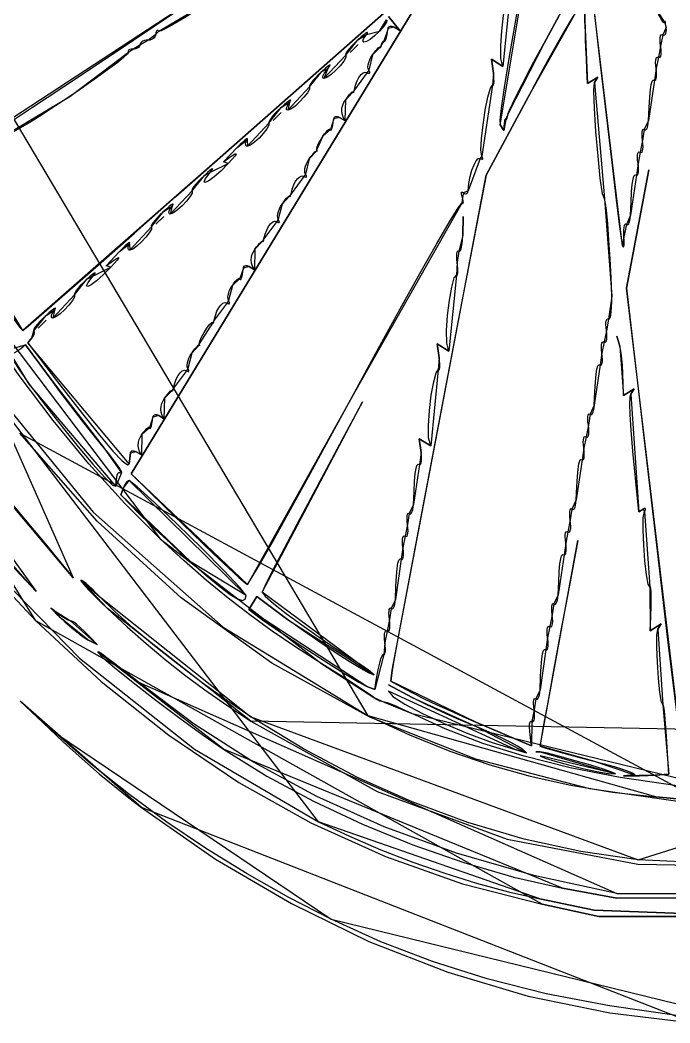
# Model space of a CAD drawing. Extents: x 0.3 to 49.4, y 16 to 54.1.
# Drawn here: x 34.65 to 40.28, y 16 to 24.7 of the extents above; entities that cross this region are included whole.
import ezdxf

# ---------------------------------------------------------------- set-up
doc = ezdxf.new("R2010")
doc.units = 0
doc.layers.get('0').update_dxf_attribs({"linetype": 'CONTINUOUS'})

msp = doc.modelspace()

# ---------------------------------------------------------------- linework, layer by layer
at = {"color": 178}
for points in [[(32.2962, 27.7217), (32.4759, 26.0663), (32.8842, 24.4765), (33.5014, 22.9854), (34.3081, 21.6259), (35.2846, 20.431), (36.4114, 19.4336), (37.669, 18.6667), (32.2962, 27.7217)], [(35.1111, 19.863), (34.3138, 20.8074), (33.6259, 21.7968), (33.047, 22.8285), (32.5769, 23.8996), (32.2152, 25.0074), (31.9615, 26.1491), (31.8155, 27.3221), (35.1111, 19.863)], [(39.1513, 25.8161), (39.0404, 25.2202), (38.9542, 24.7454), (38.8904, 24.3804), (38.8466, 24.1138), (38.8204, 23.9341), (38.8094, 23.8299), (38.8113, 23.7899), (39.1513, 25.8161)], [(39.1922, 24.4988), (39.4886, 25.0421), (39.1922, 24.4988)], [(31.7353, 24.9545), (32.1735, 23.6038), (32.7476, 22.3341), (33.4457, 21.161), (34.2558, 20.1002), (35.1658, 19.1674), (36.1639, 18.3782), (37.2382, 17.7482), (31.7353, 24.9545)], [(38.162, 24.9545), (35.6159, 20.7638), (38.162, 24.9545)], [(36.3851, 23.5054), (38.0695, 24.9937), (36.3851, 23.5054)], [(38.8365, 24.2962), (38.8191, 24.3648), (38.8166, 24.4736), (38.8254, 24.6037), (38.842, 24.7359), (38.8628, 24.8511), (38.8843, 24.9303), (38.9029, 24.9544), (38.8365, 24.2962)], [(39.5974, 25.0311), (39.6736, 24.3616), (39.7354, 23.8268), (39.784, 23.4144), (39.8207, 23.112), (39.8469, 22.9073), (39.8638, 22.7879), (39.8727, 22.7417), (39.5974, 25.0311)], [(33.8914, 23.3943), (33.957, 23.4268), (34.1314, 23.5339), (34.4006, 23.7064), (34.7508, 23.9354), (35.1683, 24.2117), (35.6392, 24.5264), (36.1496, 24.8704), (33.8914, 23.3943)], [(36.4148, 24.9358), (36.2922, 24.8541), (36.178, 24.7803), (36.0757, 24.7164), (35.9888, 24.6646), (35.9208, 24.6268), (35.8749, 24.6052), (35.8547, 24.6017), (36.4148, 24.9358)], [(39.4823, 24.7882), (39.459, 24.7544), (39.4188, 24.6883), (39.3643, 24.5946), (39.2982, 24.4779), (39.2231, 24.3429), (39.1415, 24.194), (39.0561, 24.0359), (39.4823, 24.7882)], [(39.5468, 24.6903), (39.5418, 24.8569), (39.5468, 24.6903)], [(37.8257, 24.6999), (37.8308, 24.6973), (37.8308, 24.6899), (37.8261, 24.6784), (37.817, 24.6632), (37.8039, 24.645), (37.787, 24.6244), (37.7669, 24.602), (37.8257, 24.6999)], [(37.9431, 24.6066), (37.8455, 24.7272), (37.9431, 24.6066)], [(39.5685, 24.147), (39.5634, 24.2642), (39.559, 24.3663), (39.5554, 24.4545), (39.5524, 24.5299), (39.55, 24.5936), (39.5481, 24.6467), (39.5468, 24.6903), (39.5685, 24.147)], [(40.2361, 24.6804), (40.2334, 24.6749), (40.2281, 24.6766), (40.2205, 24.6848), (40.2109, 24.6991), (40.1997, 24.7189), (40.1874, 24.7435), (40.1742, 24.7725), (40.2361, 24.6804)], [(35.8547, 24.6017), (35.8486, 24.6063), (35.8431, 24.6079), (35.8381, 24.6067), (35.834, 24.6027), (35.8309, 24.5961), (35.8288, 24.5871), (35.8281, 24.5759), (35.8547, 24.6017)], [(37.805, 24.5139), (37.8101, 24.513), (37.8155, 24.5187), (37.821, 24.5304), (37.8264, 24.5473), (37.8316, 24.569), (37.8363, 24.5947), (37.8403, 24.6239), (37.805, 24.5139)], [(37.8403, 24.6239), (37.8428, 24.6326), (37.8475, 24.6391), (37.8542, 24.6433), (37.8625, 24.6452), (37.8722, 24.6447), (37.8829, 24.6416), (37.8942, 24.636), (37.8403, 24.6239)], [(37.8942, 24.636), (37.9431, 24.6066), (37.8942, 24.636)], [(40.2224, 24.5702), (40.2308, 24.5672), (40.238, 24.5688), (40.2438, 24.5747), (40.2482, 24.5845), (40.2509, 24.5977), (40.2517, 24.6141), (40.2505, 24.6332), (40.2224, 24.5702)], [(40.2505, 24.6332), (40.2482, 24.6519), (40.2458, 24.6671), (40.2434, 24.6785), (40.2412, 24.6858), (40.2391, 24.6887), (40.2374, 24.687), (40.2361, 24.6804), (40.2505, 24.6332)], [(35.7599, 24.5233), (35.7443, 24.5222), (35.7299, 24.5191), (35.7172, 24.5145), (35.7065, 24.5084), (35.6983, 24.5012), (35.693, 24.493), (35.691, 24.4841), (35.7599, 24.5233)], [(35.8281, 24.5759), (35.8263, 24.564), (35.8211, 24.553), (35.813, 24.5432), (35.8025, 24.535), (35.7898, 24.5288), (35.7755, 24.5248), (35.7599, 24.5233), (35.8281, 24.5759)], [(37.5798, 24.5265), (37.5516, 24.4998), (37.5268, 24.4743), (37.5058, 24.4506), (37.4894, 24.4298), (37.4782, 24.4126), (37.4728, 24.3999), (37.4739, 24.3924), (37.5798, 24.5265)], [(37.6529, 24.5726), (37.6615, 24.5853), (37.663, 24.591), (37.6579, 24.5902), (37.6466, 24.583), (37.6295, 24.5699), (37.6071, 24.5509), (37.5798, 24.5265), (37.6529, 24.5726)], [(37.7669, 24.602), (37.7236, 24.56), (37.6848, 24.5294), (37.6531, 24.5109), (37.6315, 24.5053), (37.6224, 24.5133), (37.6286, 24.5355), (37.6529, 24.5726), (37.7669, 24.602)], [(40.2024, 24.4726), (40.199, 24.5013), (40.1978, 24.5258), (40.1988, 24.5455), (40.2018, 24.5602), (40.2068, 24.5695), (40.2137, 24.573), (40.2224, 24.5702), (40.2024, 24.4726)], [(35.629, 24.4451), (35.6156, 24.4443), (35.6046, 24.4424), (35.5961, 24.4395), (35.5904, 24.4356), (35.5878, 24.431), (35.5883, 24.4258), (35.5923, 24.4202), (35.629, 24.4451)], [(35.691, 24.4841), (35.6892, 24.4752), (35.6844, 24.4671), (35.677, 24.4598), (35.6674, 24.4538), (35.6559, 24.4491), (35.643, 24.4462), (35.629, 24.4451), (35.691, 24.4841)], [(37.5123, 24.4158), (37.5811, 24.4845), (37.5123, 24.4158)], [(37.5467, 24.4501), (37.5123, 24.4158), (37.5467, 24.4501)], [(37.7059, 24.3953), (37.72, 24.4147), (37.7331, 24.4316), (37.745, 24.4456), (37.7551, 24.4562), (37.7632, 24.4631), (37.7688, 24.4658), (37.7714, 24.4639), (37.7059, 24.3953)], [(37.7714, 24.4639), (37.7727, 24.4607), (37.7743, 24.4597), (37.7762, 24.4609), (37.7784, 24.4641), (37.7806, 24.4692), (37.7828, 24.4761), (37.785, 24.4845), (37.7714, 24.4639)], [(37.785, 24.4845), (37.7874, 24.4932), (37.7901, 24.5007), (37.7931, 24.5068), (37.7962, 24.5114), (37.7993, 24.5142), (37.8023, 24.5151), (37.805, 24.5139), (37.785, 24.4845)], [(38.8826, 23.8871), (38.8935, 23.9171), (38.9186, 23.9725), (38.9561, 24.0496), (39.0042, 24.1444), (39.0608, 24.2534), (39.1241, 24.3728), (39.1922, 24.4988), (38.8826, 23.8871)], [(40.1828, 24.3747), (40.1913, 24.3721), (40.1981, 24.3757), (40.203, 24.3852), (40.206, 24.4), (40.2069, 24.4198), (40.2057, 24.4441), (40.2024, 24.4726), (40.1828, 24.3747)], [(35.5923, 24.4202), (35.5838, 24.405), (35.5486, 24.3726), (35.49, 24.3253), (35.4111, 24.2656), (35.3149, 24.1957), (35.2046, 24.118), (35.0832, 24.035), (35.5923, 24.4202)], [(37.4739, 24.3924), (37.4741, 24.3731), (37.4562, 24.3412), (37.4256, 24.3023), (37.3877, 24.2621), (37.3479, 24.2263), (37.3115, 24.2006), (37.284, 24.1908), (37.4739, 24.3924)], [(37.6728, 24.263), (37.668, 24.2756), (37.6668, 24.2917), (37.6688, 24.3104), (37.6739, 24.3309), (37.682, 24.3524), (37.6927, 24.3741), (37.7059, 24.3953), (37.6728, 24.263)], [(38.7533, 24.2376), (38.7355, 24.3586), (38.7533, 24.2376)], [(38.7355, 24.3586), (38.8365, 24.2962), (38.7355, 24.3586)], [(40.1632, 24.2767), (40.1599, 24.3052), (40.1587, 24.3296), (40.1597, 24.3493), (40.1626, 24.3642), (40.1675, 24.3736), (40.1743, 24.3772), (40.1828, 24.3747), (40.1632, 24.2767)], [(37.3196, 24.2789), (37.3333, 24.2962), (37.3395, 24.3062), (37.3384, 24.3091), (37.3303, 24.305), (37.3155, 24.294), (37.2945, 24.2765), (37.2673, 24.2524), (37.3196, 24.2789)], [(37.284, 24.1908), (37.2772, 24.1931), (37.2747, 24.1998), (37.2763, 24.2102), (37.2819, 24.2239), (37.2911, 24.2402), (37.3037, 24.2588), (37.3196, 24.2789), (37.284, 24.1908)], [(37.6596, 24.2433), (37.6687, 24.2383), (37.6755, 24.2361), (37.68, 24.2365), (37.682, 24.2395), (37.6815, 24.245), (37.6784, 24.2528), (37.6728, 24.263), (37.6596, 24.2433)], [(40.1489, 24.1756), (40.1558, 24.1743), (40.1612, 24.1792), (40.165, 24.1899), (40.1672, 24.2056), (40.1677, 24.2257), (40.1664, 24.2496), (40.1632, 24.2767), (40.1489, 24.1756)], [(37.2673, 24.2524), (37.239, 24.2257), (37.2139, 24.2001), (37.1928, 24.1765), (37.1762, 24.1557), (37.1649, 24.1385), (37.1595, 24.1257), (37.1606, 24.1182), (37.2673, 24.2524)], [(37.5485, 24.0929), (37.5587, 24.1337), (37.5723, 24.1702), (37.5884, 24.2011), (37.6062, 24.2251), (37.6245, 24.2409), (37.6427, 24.2474), (37.6596, 24.2433), (37.5485, 24.0929)], [(38.7462, 24.1319), (38.7514, 24.1316), (38.7553, 24.1375), (38.7578, 24.149), (38.7589, 24.1654), (38.7585, 24.1861), (38.7567, 24.2103), (38.7533, 24.2376), (38.7462, 24.1319)], [(39.6589, 24.2029), (39.5685, 24.147), (39.6589, 24.2029)], [(39.6298, 24.1558), (39.6589, 24.2029), (39.6298, 24.1558)], [(40.0971, 23.8275), (40.1023, 23.9416), (40.1076, 24.03), (40.1133, 24.0954), (40.12, 24.1401), (40.1279, 24.1667), (40.1374, 24.1777), (40.1489, 24.1756), (40.0971, 23.8275)], [(37.1606, 24.1182), (37.1607, 24.0991), (37.1428, 24.0672), (37.1123, 24.0283), (37.0747, 23.988), (37.0351, 23.9522), (36.9991, 23.9265), (36.972, 23.9166), (37.1606, 24.1182)], [(37.5364, 24.0722), (37.5377, 24.069), (37.5392, 24.0681), (37.5409, 24.0693), (37.5428, 24.0725), (37.5447, 24.0776), (37.5466, 24.0844), (37.5485, 24.0929), (37.5364, 24.0722)], [(38.6517, 23.5192), (38.6447, 23.571), (38.6497, 23.6678), (38.6635, 23.7897), (38.6831, 23.917), (38.7055, 24.0297), (38.7276, 24.108), (38.7462, 24.1319), (38.6517, 23.5192)], [(39.7145, 23.1487), (39.6989, 23.1927), (39.6797, 23.3273), (39.6597, 23.5181), (39.6418, 23.7308), (39.629, 23.9308), (39.624, 24.084), (39.6298, 24.1558), (39.7145, 23.1487)], [(31.9861, 24.0102), (32.2621, 23.2814), (32.5816, 22.5771), (32.9433, 21.8993), (33.3462, 21.2499), (33.7889, 20.6308), (34.2704, 20.0438), (34.7894, 19.4909), (31.9861, 24.0102)], [(35.0832, 24.035), (34.9605, 23.9533), (34.8464, 23.8795), (34.7441, 23.8156), (34.6572, 23.7638), (34.5891, 23.726), (34.5433, 23.7044), (34.5231, 23.7009), (35.0832, 24.035)], [(36.9871, 23.9852), (36.9957, 23.9978), (36.9972, 24.0035), (36.9921, 24.0027), (36.9808, 23.9956), (36.9637, 23.9824), (36.9412, 23.9634), (36.914, 23.9391), (36.9871, 23.9852)], [(37.4657, 23.8262), (37.4506, 23.8555), (37.4419, 23.8836), (37.439, 23.9103), (37.4411, 23.9357), (37.4476, 23.9597), (37.4578, 23.9824), (37.4709, 24.0036), (37.4657, 23.8262)], [(37.4709, 24.0036), (37.485, 24.023), (37.4981, 24.0399), (37.51, 24.0539), (37.5202, 24.0646), (37.5282, 24.0714), (37.5338, 24.0741), (37.5364, 24.0722), (37.4709, 24.0036)], [(39.0561, 24.0359), (38.6894, 23.3523), (39.0561, 24.0359)], [(36.914, 23.9391), (36.8858, 23.9123), (36.8609, 23.8868), (36.84, 23.8632), (36.8236, 23.8424), (36.8123, 23.8252), (36.807, 23.8124), (36.8081, 23.8049), (36.914, 23.9391)], [(36.972, 23.9166), (36.9649, 23.9184), (36.961, 23.9236), (36.9603, 23.9317), (36.9626, 23.9424), (36.968, 23.9551), (36.9761, 23.9695), (36.9871, 23.9852), (36.972, 23.9166)], [(36.8465, 23.8283), (36.9153, 23.897), (36.8465, 23.8283)], [(36.8809, 23.8627), (36.8465, 23.8283), (36.8809, 23.8627)], [(37.341, 23.7491), (37.3438, 23.7411), (37.3476, 23.7418), (37.352, 23.7502), (37.3568, 23.7652), (37.3617, 23.786), (37.3663, 23.8114), (37.3704, 23.8406), (37.341, 23.7491)], [(37.3704, 23.8406), (37.3727, 23.8493), (37.3771, 23.856), (37.3834, 23.8603), (37.3911, 23.8624), (37.4001, 23.8622), (37.41, 23.8594), (37.4205, 23.8541), (37.3704, 23.8406)], [(37.4205, 23.8541), (37.4657, 23.8262), (37.4205, 23.8541)], [(38.8427, 23.7404), (38.8456, 23.775), (38.8484, 23.8015), (38.8511, 23.8205), (38.8536, 23.833), (38.8561, 23.8395), (38.8584, 23.841), (38.8606, 23.8383), (38.8427, 23.7404)], [(38.8606, 23.8383), (38.863, 23.8356), (38.8658, 23.8367), (38.869, 23.8411), (38.8725, 23.8487), (38.876, 23.8591), (38.8794, 23.872), (38.8826, 23.8871), (38.8606, 23.8383)], [(40.0606, 23.7492), (40.0681, 23.7451), (40.0751, 23.747), (40.0816, 23.7542), (40.0873, 23.7663), (40.0919, 23.7829), (40.0953, 23.8035), (40.0971, 23.8275), (40.0606, 23.7492)], [(36.8081, 23.8049), (36.808, 23.786), (36.7902, 23.7542), (36.7599, 23.7152), (36.7226, 23.6749), (36.6836, 23.639), (36.6482, 23.6132), (36.6217, 23.6033), (36.8081, 23.8049)], [(37.2766, 23.6925), (37.2903, 23.7112), (37.3032, 23.7269), (37.3148, 23.7393), (37.3248, 23.7481), (37.3328, 23.7529), (37.3383, 23.7533), (37.341, 23.7491), (37.2766, 23.6925)], [(38.8113, 23.7899), (38.8427, 23.7404), (38.8113, 23.7899)], [(40.046, 23.6543), (40.0428, 23.6821), (40.0416, 23.7062), (40.0421, 23.7258), (40.0444, 23.7405), (40.0483, 23.7497), (40.0537, 23.7528), (40.0606, 23.7492), (40.046, 23.6543)], [(36.6188, 23.6596), (36.6229, 23.6692), (36.6208, 23.6717), (36.6128, 23.6674), (36.5995, 23.6569), (36.5815, 23.6405), (36.5592, 23.6186), (36.5332, 23.5917), (36.6188, 23.6596)], [(36.6217, 23.6033), (36.6146, 23.6048), (36.6097, 23.6091), (36.607, 23.6157), (36.6065, 23.6245), (36.6083, 23.6349), (36.6124, 23.6467), (36.6188, 23.6596), (36.6217, 23.6033)], [(37.2225, 23.5761), (37.2229, 23.5855), (37.2262, 23.5986), (37.2323, 23.6145), (37.2407, 23.6325), (37.2511, 23.652), (37.2632, 23.6723), (37.2766, 23.6925), (37.2225, 23.5761)], [(40.0261, 23.5522), (40.0347, 23.5497), (40.0415, 23.5536), (40.0464, 23.5635), (40.0494, 23.579), (40.0504, 23.5995), (40.0493, 23.6248), (40.046, 23.6543), (40.0261, 23.5522)], [(36.5332, 23.5917), (36.4157, 23.4674), (36.5332, 23.5917)], [(37.1576, 23.4945), (37.1716, 23.5139), (37.1848, 23.5308), (37.1967, 23.5448), (37.2069, 23.5554), (37.215, 23.5623), (37.2205, 23.565), (37.2232, 23.5631), (37.1576, 23.4945)], [(37.2232, 23.5631), (37.2241, 23.5597), (37.2247, 23.5582), (37.2249, 23.5585), (37.2248, 23.5605), (37.2244, 23.5641), (37.2236, 23.5694), (37.2225, 23.5761), (37.2232, 23.5631)], [(34.6751, 22.0067), (34.7256, 22.0485), (34.8582, 22.1631), (35.0624, 22.3412), (35.3276, 22.5737), (35.6434, 22.8513), (35.9994, 23.1649), (36.3851, 23.5054), (34.6751, 22.0067)], [(36.4157, 23.4674), (36.4702, 23.509), (36.5051, 23.533), (36.5224, 23.5413), (36.5241, 23.5358), (36.5124, 23.5184), (36.4892, 23.491), (36.4567, 23.4554), (36.4157, 23.4674)], [(37.1245, 23.3622), (37.1197, 23.3748), (37.1184, 23.3909), (37.1205, 23.4096), (37.1256, 23.4301), (37.1336, 23.4516), (37.1444, 23.4733), (37.1576, 23.4945), (37.1245, 23.3622)], [(38.5336, 23.2185), (38.5406, 23.2804), (38.5525, 23.3408), (38.5679, 23.3961), (38.5856, 23.443), (38.6043, 23.478), (38.6226, 23.4977), (38.6394, 23.4987), (38.5336, 23.2185)], [(38.6394, 23.4987), (38.6483, 23.4939), (38.6549, 23.4918), (38.6592, 23.4924), (38.6611, 23.4955), (38.6605, 23.5011), (38.6574, 23.509), (38.6517, 23.5192), (38.6394, 23.4987)], [(40.0066, 23.4543), (40.0032, 23.4828), (40.0021, 23.5071), (40.003, 23.5269), (40.006, 23.5417), (40.0109, 23.5511), (40.0176, 23.5548), (40.0261, 23.5522), (40.0066, 23.4543)], [(36.4567, 23.4554), (36.3909, 23.3892), (36.333, 23.3381), (36.2871, 23.304), (36.2569, 23.289), (36.2466, 23.2951), (36.2601, 23.3241), (36.3013, 23.3781), (36.4567, 23.4554)], [(36.3013, 23.3781), (36.315, 23.3954), (36.3212, 23.4054), (36.3201, 23.4082), (36.312, 23.4041), (36.2972, 23.3932), (36.2762, 23.3757), (36.249, 23.3516), (36.3013, 23.3781)], [(40.0999, 23.4004), (39.9068, 22.3742), (40.0999, 23.4004)], [(39.9922, 23.3531), (39.9991, 23.3518), (40.0045, 23.3568), (40.0084, 23.3674), (40.0106, 23.3831), (40.0111, 23.4032), (40.0098, 23.4271), (40.0066, 23.4543), (39.9922, 23.3531)], [(36.249, 23.3516), (36.2207, 23.3249), (36.1956, 23.2993), (36.1745, 23.2757), (36.1579, 23.2549), (36.1466, 23.2377), (36.1412, 23.2249), (36.1423, 23.2174), (36.249, 23.3516)], [(37.0001, 23.1921), (37.0103, 23.2329), (37.024, 23.2694), (37.0401, 23.3003), (37.0578, 23.3243), (37.0762, 23.3401), (37.0943, 23.3466), (37.1112, 23.3425), (37.0001, 23.1921)], [(37.1112, 23.3425), (37.1204, 23.3375), (37.1272, 23.3353), (37.1316, 23.3357), (37.1336, 23.3387), (37.1332, 23.3442), (37.1301, 23.352), (37.1245, 23.3622), (37.1112, 23.3425)], [(38.6894, 23.3523), (38.4493, 22.0939), (38.258, 21.0895), (38.111, 20.3158), (38.0039, 19.7495), (37.9321, 19.3673), (37.8912, 19.1461), (37.8767, 19.0625), (38.6894, 23.3523)], [(39.9405, 23.005), (39.9456, 23.1191), (39.9509, 23.2076), (39.9567, 23.2729), (39.9633, 23.3176), (39.9712, 23.3442), (39.9807, 23.3552), (39.9922, 23.3531), (39.9405, 23.005)], [(33.9274, 23.245), (34.0923, 22.95), (34.2446, 22.684), (34.3803, 22.4533), (34.4952, 22.264), (34.5854, 22.1223), (34.6467, 22.0345), (34.6751, 22.0067), (33.9274, 23.245)], [(36.1423, 23.2174), (36.1424, 23.1983), (36.1245, 23.1664), (36.094, 23.1275), (36.0564, 23.0872), (36.0168, 23.0514), (35.9808, 23.0257), (35.9537, 23.0158), (36.1423, 23.2174)], [(38.4947, 23.1989), (38.5029, 23.1929), (38.5106, 23.19), (38.5176, 23.1901), (38.5236, 23.1932), (38.5284, 23.199), (38.5318, 23.2075), (38.5336, 23.2185), (38.4947, 23.1989)], [(36.9226, 23.1028), (36.9366, 23.1222), (36.9498, 23.1391), (36.9617, 23.1531), (36.9718, 23.1638), (36.9799, 23.1706), (36.9855, 23.1733), (36.9881, 23.1714), (36.9226, 23.1028)], [(36.9881, 23.1714), (36.9893, 23.1682), (36.9909, 23.1673), (36.9926, 23.1685), (36.9945, 23.1717), (36.9964, 23.1768), (36.9983, 23.1836), (37.0001, 23.1921), (36.9881, 23.1714)], [(38.4848, 23.1607), (38.4796, 23.1767), (38.4767, 23.1895), (38.476, 23.1988), (38.4775, 23.2046), (38.4812, 23.2067), (38.4869, 23.2048), (38.4947, 23.1989), (38.4848, 23.1607)], [(38.4786, 23.1096), (38.4851, 23.107), (38.4898, 23.1082), (38.4927, 23.113), (38.4937, 23.1209), (38.4927, 23.1317), (38.4897, 23.145), (38.4848, 23.1607), (38.4786, 23.1096)], [(39.7783, 22.3048), (39.7729, 22.4629), (39.7647, 22.6284), (39.7547, 22.7894), (39.7437, 22.934), (39.7328, 23.05), (39.7227, 23.1256), (39.7145, 23.1487), (39.7783, 22.3048)], [(35.8957, 23.0383), (35.8675, 23.0115), (35.8426, 22.986), (35.8217, 22.9624), (35.8053, 22.9416), (35.794, 22.9244), (35.7887, 22.9116), (35.7898, 22.9041), (35.8957, 23.0383)], [(35.9688, 23.0844), (35.9774, 23.097), (35.9789, 23.1027), (35.9738, 23.1019), (35.9625, 23.0947), (35.9454, 23.0816), (35.9229, 23.0626), (35.8957, 23.0383), (35.9688, 23.0844)], [(35.9537, 23.0158), (35.9466, 23.0176), (35.9427, 23.0228), (35.942, 23.0309), (35.9443, 23.0416), (35.9497, 23.0543), (35.9578, 23.0687), (35.9688, 23.0844), (35.9537, 23.0158)], [(36.8895, 22.9705), (36.8847, 22.9832), (36.8834, 22.9992), (36.8855, 23.0179), (36.8906, 23.0384), (36.8987, 23.06), (36.9094, 23.0817), (36.9226, 23.1028), (36.8895, 22.9705)], [(37.5488, 21.4678), (37.755, 21.847), (37.9462, 22.1948), (38.1167, 22.501), (38.2609, 22.7556), (38.3731, 22.9486), (38.4475, 23.07), (38.4786, 23.1096), (37.5488, 21.4678)], [(35.8282, 22.9275), (35.897, 22.9962), (35.8282, 22.9275)], [(35.8626, 22.9619), (35.8282, 22.9275), (35.8626, 22.9619)], [(36.7651, 22.8004), (36.7753, 22.8413), (36.789, 22.8777), (36.8051, 22.9086), (36.8229, 22.9326), (36.8412, 22.9485), (36.8593, 22.955), (36.8763, 22.9508), (36.7651, 22.8004)], [(36.8763, 22.9508), (36.8854, 22.9458), (36.8922, 22.9436), (36.8966, 22.9441), (36.8987, 22.947), (36.8982, 22.9525), (36.8951, 22.9604), (36.8895, 22.9705), (36.8763, 22.9508)], [(38.4873, 22.8302), (38.4911, 22.9954), (38.4873, 22.8302)], [(39.9052, 22.9267), (39.9124, 22.9227), (39.9192, 22.9245), (39.9254, 22.9317), (39.9309, 22.9439), (39.9354, 22.9604), (39.9386, 22.981), (39.9405, 23.005), (39.9052, 22.9267)], [(35.7898, 22.9041), (35.7897, 22.8852), (35.7719, 22.8534), (35.7416, 22.8144), (35.7043, 22.7741), (35.6653, 22.7382), (35.6299, 22.7124), (35.6034, 22.7025), (35.7898, 22.9041)], [(39.8848, 22.82), (39.8832, 22.8505), (39.8834, 22.877), (39.8851, 22.8989), (39.8882, 22.9155), (39.8927, 22.926), (39.8984, 22.93), (39.9052, 22.9267), (39.8848, 22.82)], [(35.8674, 20.2009), (35.5599, 20.5069), (35.2478, 20.852), (34.9397, 21.2252), (34.6437, 21.6154), (34.3683, 22.0117), (34.1218, 22.4029), (33.9127, 22.778), (35.8674, 20.2009)], [(36.6876, 22.7111), (36.7017, 22.7306), (36.7148, 22.7475), (36.7267, 22.7615), (36.7369, 22.7721), (36.7449, 22.779), (36.7505, 22.7817), (36.7531, 22.7798), (36.6876, 22.7111)], [(36.7531, 22.7798), (36.7544, 22.7766), (36.7559, 22.7756), (36.7576, 22.7768), (36.7595, 22.78), (36.7614, 22.7851), (36.7633, 22.792), (36.7651, 22.8004), (36.7531, 22.7798)], [(38.4531, 22.6935), (38.4601, 22.6913), (38.4668, 22.6978), (38.4728, 22.7121), (38.4782, 22.7333), (38.4825, 22.7606), (38.4856, 22.7931), (38.4873, 22.8302), (38.4531, 22.6935)], [(39.8727, 22.7417), (39.8775, 22.7319), (39.8815, 22.7299), (39.8845, 22.7352), (39.8863, 22.7473), (39.8871, 22.7658), (39.8866, 22.7902), (39.8848, 22.82), (39.8727, 22.7417)], [(35.5149, 22.6909), (35.3974, 22.5666), (35.5149, 22.6909)], [(35.6005, 22.7588), (35.6046, 22.7684), (35.6025, 22.7709), (35.5945, 22.7666), (35.5812, 22.7561), (35.5632, 22.7397), (35.5409, 22.7178), (35.5149, 22.6909), (35.6005, 22.7588)], [(35.6034, 22.7025), (35.5963, 22.704), (35.5914, 22.7082), (35.5887, 22.7149), (35.5882, 22.7236), (35.59, 22.7341), (35.5941, 22.7459), (35.6005, 22.7588), (35.6034, 22.7025)], [(36.6824, 22.5337), (36.6673, 22.5631), (36.6586, 22.5911), (36.6557, 22.6179), (36.6578, 22.6432), (36.6643, 22.6673), (36.6745, 22.6899), (36.6876, 22.7111), (36.6824, 22.5337)], [(38.4402, 22.5969), (38.437, 22.6247), (38.4356, 22.6489), (38.436, 22.6688), (38.438, 22.6837), (38.4415, 22.6933), (38.4466, 22.6967), (38.4531, 22.6935), (38.4402, 22.5969)], [(35.3974, 22.5666), (35.4519, 22.6082), (35.4868, 22.6322), (35.5041, 22.6405), (35.5058, 22.635), (35.4941, 22.6176), (35.4709, 22.5902), (35.4384, 22.5546), (35.3974, 22.5666)], [(35.4384, 22.5546), (35.3726, 22.4884), (35.3147, 22.4373), (35.2688, 22.4032), (35.2386, 22.3882), (35.2283, 22.3943), (35.2418, 22.4233), (35.283, 22.4773), (35.4384, 22.5546)], [(36.5577, 22.4566), (36.5605, 22.4487), (36.5642, 22.4494), (36.5687, 22.4577), (36.5735, 22.4728), (36.5784, 22.4935), (36.583, 22.519), (36.587, 22.5482), (36.5577, 22.4566)], [(36.587, 22.5482), (36.5894, 22.5569), (36.5938, 22.5635), (36.6001, 22.5679), (36.6078, 22.57), (36.6168, 22.5697), (36.6267, 22.567), (36.6372, 22.5617), (36.587, 22.5482)], [(36.6372, 22.5617), (36.6824, 22.5337), (36.6372, 22.5617)], [(38.4329, 22.487), (38.4381, 22.4868), (38.442, 22.493), (38.4445, 22.505), (38.4457, 22.522), (38.4454, 22.5435), (38.4436, 22.5686), (38.4402, 22.5969), (38.4329, 22.487)], [(34.7911, 19.7455), (34.4748, 20.0788), (34.1615, 20.4467), (33.8564, 20.8403), (33.5647, 21.2507), (33.2917, 21.669), (33.0427, 22.0862), (32.8227, 22.4935), (34.7911, 19.7455)], [(35.2307, 22.4508), (35.2024, 22.4241), (35.1773, 22.3985), (35.1562, 22.3749), (35.1396, 22.3541), (35.1283, 22.3369), (35.1229, 22.3241), (35.124, 22.3166), (35.2307, 22.4508)], [(35.283, 22.4773), (35.2967, 22.4946), (35.3029, 22.5046), (35.3018, 22.5074), (35.2937, 22.5033), (35.2789, 22.4924), (35.2579, 22.4749), (35.2307, 22.4508), (35.283, 22.4773)], [(36.4918, 22.3978), (36.5058, 22.417), (36.519, 22.4332), (36.5309, 22.446), (36.5412, 22.4551), (36.5493, 22.4602), (36.5549, 22.4608), (36.5577, 22.4566), (36.4918, 22.3978)], [(38.3665, 21.8288), (38.3491, 21.8974), (38.3466, 22.0062), (38.3554, 22.1363), (38.372, 22.2685), (38.3929, 22.3837), (38.4143, 22.4629), (38.4329, 22.487), (38.3665, 21.8288)], [(36.4586, 22.2656), (36.4539, 22.2782), (36.4526, 22.2943), (36.4547, 22.313), (36.4598, 22.3335), (36.4678, 22.355), (36.4786, 22.3767), (36.4918, 22.3978), (36.4586, 22.2656)], [(39.9068, 22.3742), (40.054, 21.106), (40.1719, 20.0981), (40.2631, 19.3264), (40.3303, 18.7669), (40.3762, 18.3957), (40.4034, 18.1889), (40.4147, 18.1225), (39.9068, 22.3742)], [(35.124, 22.3166), (35.1241, 22.2975), (35.1062, 22.2656), (35.0757, 22.2267), (35.0381, 22.1864), (34.9985, 22.1506), (34.9625, 22.1249), (34.9354, 22.115), (35.124, 22.3166)], [(36.4454, 22.2458), (36.4546, 22.2409), (36.4614, 22.2386), (36.4658, 22.2391), (36.4678, 22.2421), (36.4673, 22.2475), (36.4643, 22.2554), (36.4586, 22.2656), (36.4454, 22.2458)], [(39.7493, 22.1047), (39.7571, 22.1057), (39.7639, 22.1179), (39.7697, 22.1402), (39.7742, 22.1712), (39.7773, 22.2098), (39.7787, 22.2547), (39.7783, 22.3048), (39.7493, 22.1047)], [(34.9505, 22.1836), (34.9591, 22.1962), (34.9606, 22.2019), (34.9555, 22.2011), (34.9442, 22.1939), (34.9271, 22.1808), (34.9046, 22.1618), (34.8774, 22.1375), (34.9505, 22.1836)], [(34.9354, 22.115), (34.9283, 22.1168), (34.9244, 22.122), (34.9237, 22.1301), (34.926, 22.1408), (34.9314, 22.1535), (34.9395, 22.1679), (34.9505, 22.1836), (34.9354, 22.115)], [(36.3343, 22.0954), (36.3445, 22.1363), (36.3582, 22.1728), (36.3743, 22.2036), (36.392, 22.2276), (36.4104, 22.2435), (36.4285, 22.25), (36.4454, 22.2458), (36.3343, 22.0954)], [(34.8774, 22.1375), (34.8492, 22.1108), (34.8243, 22.0852), (34.8032, 22.0617), (34.7867, 22.041), (34.7753, 22.0239), (34.7698, 22.0113), (34.7708, 22.004), (34.8774, 22.1375)], [(34.8099, 22.0267), (34.8787, 22.0954), (34.8099, 22.0267)], [(36.3223, 22.0748), (36.3235, 22.0716), (36.325, 22.0707), (36.3268, 22.0719), (36.3286, 22.0751), (36.3306, 22.0801), (36.3325, 22.087), (36.3343, 22.0954), (36.3223, 22.0748)], [(39.7324, 22.0052), (39.7293, 22.0322), (39.7281, 22.0561), (39.7289, 22.076), (39.7316, 22.0914), (39.7359, 22.1018), (39.7418, 22.1064), (39.7493, 22.1047), (39.7324, 22.0052)], [(34.7708, 22.004), (34.7742, 21.9985), (34.7755, 21.9914), (34.7748, 21.9828), (34.7723, 21.9732), (34.768, 21.9631), (34.7621, 21.9527), (34.7546, 21.9424), (34.7708, 22.004)], [(34.8443, 22.0611), (34.8099, 22.0267), (34.8443, 22.0611)], [(36.2042, 21.892), (36.2085, 21.9144), (36.2238, 21.9484), (36.2459, 21.9879), (36.2708, 22.0265), (36.2946, 22.058), (36.3131, 22.0762), (36.3223, 22.0748), (36.2042, 21.892)], [(39.7128, 21.9072), (39.7213, 21.9047), (39.7281, 21.9083), (39.733, 21.9178), (39.736, 21.9326), (39.7369, 21.9523), (39.7357, 21.9767), (39.7324, 22.0052), (39.7128, 21.9072)], [(34.7546, 21.9424), (34.7195, 21.8996), (34.7546, 21.9424)], [(39.6932, 21.8093), (39.6899, 21.8378), (39.6887, 21.8621), (39.6897, 21.8819), (39.6926, 21.8967), (39.6975, 21.9062), (39.7043, 21.9098), (39.7128, 21.9072), (39.6932, 21.8093)], [(39.8486, 21.8697), (39.8231, 21.9573), (39.8486, 21.8697)], [(34.5456, 21.8454), (34.5485, 21.8304), (34.5612, 21.8028), (34.5826, 21.7646), (34.6115, 21.7177), (34.6467, 21.6637), (34.6871, 21.6047), (34.7316, 21.5425), (34.5456, 21.8454)], [(34.7001, 21.8838), (34.66, 21.8476), (34.6255, 21.8234), (34.5981, 21.8103), (34.579, 21.8074), (34.5695, 21.8138), (34.571, 21.8285), (34.5847, 21.8507), (34.7001, 21.8838)], [(34.9383, 21.5588), (34.7001, 21.8838), (34.9383, 21.5588)], [(34.7195, 21.8996), (34.9754, 21.5624), (35.1808, 21.2974), (35.34, 21.0988), (35.4571, 20.9607), (35.5363, 20.8775), (35.582, 20.8432), (35.5981, 20.852), (34.7195, 21.8996)], [(36.1393, 21.8103), (36.1533, 21.8298), (36.1665, 21.8467), (36.1784, 21.8607), (36.1886, 21.8713), (36.1967, 21.8782), (36.2022, 21.8809), (36.2049, 21.879), (36.1393, 21.8103)], [(36.2049, 21.879), (36.2058, 21.8756), (36.2064, 21.874), (36.2066, 21.8743), (36.2065, 21.8764), (36.2061, 21.88), (36.2053, 21.8853), (36.2042, 21.892), (36.2049, 21.879)], [(38.2833, 21.7702), (38.2655, 21.8912), (38.2833, 21.7702)], [(38.2655, 21.8912), (38.3665, 21.8288), (38.2655, 21.8912)], [(39.8818, 21.4446), (39.8788, 21.548), (39.875, 21.6348), (39.8706, 21.7066), (39.8656, 21.7645), (39.8602, 21.8101), (39.8545, 21.8447), (39.8486, 21.8697), (39.8818, 21.4446)], [(36.1062, 21.6781), (36.1014, 21.6907), (36.1001, 21.7068), (36.1022, 21.7255), (36.1073, 21.746), (36.1153, 21.7675), (36.1261, 21.7892), (36.1393, 21.8103), (36.1062, 21.6781)], [(38.2762, 21.6645), (38.2814, 21.6642), (38.2853, 21.6701), (38.2878, 21.6816), (38.2889, 21.698), (38.2885, 21.7186), (38.2867, 21.7429), (38.2833, 21.7702), (38.2762, 21.6645)], [(39.6789, 21.7082), (39.6858, 21.7068), (39.6912, 21.7118), (39.695, 21.7224), (39.6973, 21.7381), (39.6978, 21.7583), (39.6964, 21.7822), (39.6932, 21.8093), (39.6789, 21.7082)], [(35.9818, 21.508), (35.992, 21.5488), (36.0057, 21.5853), (36.0218, 21.6162), (36.0395, 21.6401), (36.0579, 21.656), (36.076, 21.6625), (36.0929, 21.6583), (35.9818, 21.508)], [(36.0929, 21.6583), (36.1021, 21.6534), (36.1089, 21.6512), (36.1133, 21.6516), (36.1153, 21.6546), (36.1149, 21.6601), (36.1118, 21.6679), (36.1062, 21.6781), (36.0929, 21.6583)], [(38.2098, 21.0063), (38.1924, 21.0749), (38.1899, 21.1838), (38.1988, 21.3138), (38.2154, 21.446), (38.2362, 21.5612), (38.2577, 21.6404), (38.2762, 21.6645), (38.2098, 21.0063)], [(39.6271, 21.3601), (39.6323, 21.4742), (39.6376, 21.5626), (39.6434, 21.6279), (39.65, 21.6726), (39.6579, 21.6992), (39.6674, 21.7103), (39.6789, 21.7082), (39.6271, 21.3601)], [(34.7316, 21.5425), (34.8714, 21.3556), (35.016, 21.1702), (35.1561, 20.9973), (35.2821, 20.8483), (35.3846, 20.7344), (35.4539, 20.6669), (35.4806, 20.6569), (34.7316, 21.5425)], [(35.3713, 20.9988), (35.3205, 21.0611), (35.2615, 21.1351), (35.1971, 21.2172), (35.1299, 21.304), (35.0626, 21.3922), (34.9979, 21.4783), (34.9383, 21.5588), (35.3713, 20.9988)], [(35.9043, 21.4187), (35.9183, 21.4381), (35.9315, 21.455), (35.9434, 21.469), (35.9535, 21.4797), (35.9616, 21.4865), (35.9672, 21.4892), (35.9698, 21.4873), (35.9043, 21.4187)], [(35.9698, 21.4873), (35.971, 21.4841), (35.9726, 21.4832), (35.9743, 21.4844), (35.9762, 21.4876), (35.9781, 21.4927), (35.98, 21.4995), (35.9818, 21.508), (35.9698, 21.4873)], [(39.9723, 21.5005), (39.8818, 21.4446), (39.9723, 21.5005)], [(39.9432, 21.4534), (39.9723, 21.5005), (39.9432, 21.4534)], [(35.8991, 21.2413), (35.884, 21.2706), (35.8753, 21.2987), (35.8724, 21.3254), (35.8745, 21.3508), (35.881, 21.3748), (35.8912, 21.3974), (35.9043, 21.4187), (35.8991, 21.2413)], [(36.6223, 19.8054), (36.6526, 19.8497), (36.7264, 19.9754), (36.838, 20.1723), (36.9817, 20.4301), (37.1519, 20.7388), (37.3428, 21.0881), (37.5488, 21.4678), (36.6223, 19.8054)], [(37.6199, 21.3869), (37.4207, 21.0182), (37.2376, 20.6771), (37.0758, 20.3736), (36.9406, 20.118), (36.8375, 19.9203), (36.7717, 19.7905), (36.7486, 19.7388), (37.6199, 21.3869)], [(40.0125, 20.4344), (39.9838, 20.7267), (39.9626, 20.9613), (39.9481, 21.1435), (39.9397, 21.2786), (39.9366, 21.3718), (39.938, 21.4283), (39.9432, 21.4534), (40.0125, 20.4344)], [(39.5906, 21.2818), (39.5981, 21.2777), (39.6052, 21.2795), (39.6116, 21.2868), (39.6173, 21.2989), (39.6219, 21.3155), (39.6253, 21.3361), (39.6271, 21.3601), (39.5906, 21.2818)], [(35.7744, 21.1642), (35.7772, 21.1562), (35.7809, 21.1569), (35.7854, 21.1653), (35.7902, 21.1803), (35.7951, 21.201), (35.7997, 21.2265), (35.8037, 21.2557), (35.7744, 21.1642)], [(35.8037, 21.2557), (35.8061, 21.2644), (35.8105, 21.271), (35.8168, 21.2754), (35.8245, 21.2775), (35.8335, 21.2773), (35.8434, 21.2745), (35.8539, 21.2692), (35.8037, 21.2557)], [(35.8539, 21.2692), (35.8991, 21.2413), (35.8539, 21.2692)], [(39.576, 21.1869), (39.5729, 21.2147), (39.5716, 21.2388), (39.5722, 21.2584), (39.5744, 21.2731), (39.5783, 21.2823), (39.5837, 21.2854), (39.5906, 21.2818), (39.576, 21.1869)], [(35.7085, 21.1054), (35.7225, 21.1245), (35.7357, 21.1407), (35.7476, 21.1535), (35.7579, 21.1627), (35.766, 21.1677), (35.7716, 21.1683), (35.7744, 21.1642), (35.7085, 21.1054)], [(39.5562, 21.0848), (39.5647, 21.0823), (39.5715, 21.0862), (39.5764, 21.0961), (39.5794, 21.1115), (39.5804, 21.1321), (39.5793, 21.1574), (39.576, 21.1869), (39.5562, 21.0848)], [(40.653, 17.8796), (39.5895, 18.0323), (38.6008, 18.2916), (37.6834, 18.6556), (36.8334, 19.1222), (36.0472, 19.6893), (35.3211, 20.3548), (34.6513, 21.1166), (40.653, 17.8796)], [(35.7032, 20.928), (35.6881, 20.9573), (35.6795, 20.9853), (35.6766, 21.0121), (35.6787, 21.0375), (35.6852, 21.0615), (35.6953, 21.0841), (35.7085, 21.1054), (35.7032, 20.928)], [(38.1266, 20.9477), (38.1089, 21.0687), (38.1266, 20.9477)], [(38.1089, 21.0687), (38.2098, 21.0063), (38.1089, 21.0687)], [(39.5366, 20.9869), (39.5332, 21.0153), (39.5321, 21.0397), (39.533, 21.0594), (39.536, 21.0743), (39.5409, 21.0837), (39.5476, 21.0873), (39.5562, 21.0848), (39.5366, 20.9869)], [(35.5308, 20.7736), (35.5337, 20.7776), (35.5265, 20.7933), (35.51, 20.8193), (35.4852, 20.8542), (35.4532, 20.8967), (35.4149, 20.9454), (35.3713, 20.9988), (35.5308, 20.7736)], [(35.6079, 20.9424), (35.6102, 20.9511), (35.6147, 20.9577), (35.6209, 20.9621), (35.6287, 20.9642), (35.6377, 20.9639), (35.6476, 20.9612), (35.658, 20.9559), (35.6079, 20.9424)], [(35.658, 20.9559), (35.7032, 20.928), (35.658, 20.9559)], [(39.5223, 20.8857), (39.5291, 20.8844), (39.5345, 20.8893), (39.5384, 20.9), (39.5406, 20.9157), (39.5411, 20.9358), (39.5398, 20.9597), (39.5366, 20.9869), (39.5223, 20.8857)], [(35.5981, 20.852), (35.5994, 20.8643), (35.6008, 20.8777), (35.6023, 20.8917), (35.6038, 20.9057), (35.6053, 20.9192), (35.6067, 20.9316), (35.6079, 20.9424), (35.5981, 20.852)], [(38.1123, 20.8465), (38.1192, 20.8452), (38.1246, 20.8502), (38.1284, 20.8608), (38.1306, 20.8765), (38.1311, 20.8966), (38.1298, 20.9206), (38.1266, 20.9477), (38.1123, 20.8465)], [(39.4705, 20.5376), (39.4756, 20.6517), (39.4809, 20.7401), (39.4867, 20.8055), (39.4933, 20.8502), (39.5012, 20.8768), (39.5108, 20.8878), (39.5223, 20.8857), (39.4705, 20.5376)], [(38.0605, 20.4985), (38.0657, 20.6125), (38.071, 20.701), (38.0767, 20.7663), (38.0834, 20.811), (38.0913, 20.8376), (38.1008, 20.8486), (38.1123, 20.8465), (38.0605, 20.4985)], [(35.4806, 20.6569), (35.4853, 20.6999), (35.4898, 20.7318), (35.4947, 20.7539), (35.5006, 20.7677), (35.5082, 20.7746), (35.518, 20.7761), (35.5308, 20.7736), (35.4806, 20.6569)], [(35.5969, 20.7051), (35.5904, 20.7034), (35.5832, 20.6988), (35.5757, 20.6916), (35.568, 20.6821), (35.5606, 20.6708), (35.5538, 20.6579), (35.5477, 20.644), (35.5969, 20.7051)], [(36.6115, 19.709), (36.5576, 19.7776), (36.418, 19.9251), (36.2259, 20.119), (36.0145, 20.3265), (35.817, 20.5151), (35.6667, 20.6521), (35.5969, 20.7051), (36.6115, 19.709)], [(35.6159, 20.7638), (35.9095, 20.4765), (36.1441, 20.2485), (36.3252, 20.0742), (36.4582, 19.9482), (36.5485, 19.865), (36.6014, 19.8193), (36.6223, 19.8054), (35.6159, 20.7638)], [(34.4841, 20.6198), (34.5541, 20.5366), (34.6272, 20.4494), (34.7006, 20.3616), (34.7715, 20.2766), (34.837, 20.1976), (34.8944, 20.1282), (34.9409, 20.0715), (34.4841, 20.6198)], [(35.5477, 20.644), (35.5243, 20.5829), (35.5477, 20.644)], [(35.5243, 20.5829), (35.602, 20.5017), (35.6847, 20.4186), (35.7712, 20.3342), (35.8606, 20.2493), (35.9516, 20.1646), (36.0432, 20.0808), (36.1345, 19.9988), (35.5243, 20.5829)], [(39.434, 20.4593), (39.4414, 20.4552), (39.4485, 20.4571), (39.455, 20.4643), (39.4606, 20.4764), (39.4653, 20.493), (39.4686, 20.5136), (39.4705, 20.5376), (39.434, 20.4593)], [(38.024, 20.4201), (38.0315, 20.4161), (38.0385, 20.4179), (38.045, 20.4251), (38.0507, 20.4373), (38.0553, 20.4539), (38.0587, 20.4744), (38.0605, 20.4985), (38.024, 20.4201)], [(39.4193, 20.3644), (39.4162, 20.3923), (39.4149, 20.4163), (39.4155, 20.4359), (39.4178, 20.4507), (39.4217, 20.4598), (39.4271, 20.4629), (39.434, 20.4593), (39.4193, 20.3644)], [(40.0511, 20.4583), (40.0125, 20.4344), (40.0511, 20.4583)], [(40.0615, 20.4364), (40.0671, 20.4465), (40.0702, 20.4544), (40.0709, 20.4601), (40.0693, 20.4634), (40.0655, 20.4643), (40.0594, 20.4627), (40.0511, 20.4583), (40.0615, 20.4364)], [(40.11, 19.7843), (40.095, 19.8071), (40.08, 19.8898), (40.0666, 20.0105), (40.0564, 20.1473), (40.0511, 20.2785), (40.0523, 20.3821), (40.0615, 20.4364), (40.11, 19.7843)], [(38.0094, 20.3253), (38.0062, 20.3531), (38.005, 20.3771), (38.0055, 20.3968), (38.0078, 20.4115), (38.0117, 20.4207), (38.0171, 20.4237), (38.024, 20.4201), (38.0094, 20.3253)], [(39.3995, 20.2623), (39.408, 20.2598), (39.4148, 20.2637), (39.4198, 20.2736), (39.4228, 20.2891), (39.4237, 20.3096), (39.4226, 20.3349), (39.4193, 20.3644), (39.3995, 20.2623)], [(37.9895, 20.2231), (37.9981, 20.2207), (38.0049, 20.2246), (38.0098, 20.2345), (38.0128, 20.2499), (38.0138, 20.2705), (38.0127, 20.2957), (38.0094, 20.3253), (37.9895, 20.2231)], [(39.3799, 20.1644), (39.3766, 20.1929), (39.3754, 20.2172), (39.3764, 20.237), (39.3793, 20.2518), (39.3842, 20.2612), (39.391, 20.2649), (39.3995, 20.2623), (39.3799, 20.1644)], [(37.2674, 19.1177), (37.0424, 19.2619), (36.8365, 19.4013), (36.6433, 19.5408), (36.4563, 19.6855), (36.2689, 19.8404), (36.0748, 20.0105), (35.8674, 20.2009), (37.2674, 19.1177)], [(37.97, 20.1252), (37.9666, 20.1537), (37.9655, 20.178), (37.9664, 20.1978), (37.9694, 20.2126), (37.9743, 20.2221), (37.981, 20.2257), (37.9895, 20.2231), (37.97, 20.1252)], [(39.486, 20.1856), (39.4092, 19.7803), (39.339, 19.4071), (39.2775, 19.0767), (39.2266, 18.8002), (39.1883, 18.5883), (39.1648, 18.4522), (39.1579, 18.4026), (39.486, 20.1856)], [(37.9556, 20.0241), (37.9625, 20.0227), (37.9679, 20.0277), (37.9718, 20.0383), (37.974, 20.054), (37.9745, 20.0742), (37.9732, 20.0981), (37.97, 20.1252), (37.9556, 20.0241)], [(39.3656, 20.0632), (39.3725, 20.0619), (39.3779, 20.0669), (39.3817, 20.0775), (39.3839, 20.0932), (39.3844, 20.1133), (39.3831, 20.1373), (39.3799, 20.1644), (39.3656, 20.0632)], [(34.5639, 20.0001), (34.7911, 19.7455), (34.5639, 20.0001)], [(34.9409, 20.0715), (35.1111, 19.863), (34.9409, 20.0715)], [(36.1345, 19.9988), (36.273, 19.8773), (36.3847, 19.7845), (36.4717, 19.7193), (36.5358, 19.6803), (36.5792, 19.6664), (36.6038, 19.6763), (36.6115, 19.709), (36.1345, 19.9988)], [(37.9039, 19.676), (37.909, 19.7901), (37.9143, 19.8785), (37.9201, 19.9438), (37.9267, 19.9885), (37.9346, 20.0151), (37.9441, 20.0261), (37.9556, 20.0241), (37.9039, 19.676)], [(39.3138, 19.7151), (39.319, 19.8292), (39.3243, 19.9177), (39.33, 19.983), (39.3367, 20.0277), (39.3446, 20.0543), (39.3541, 20.0653), (39.3656, 20.0632), (39.3138, 19.7151)], [(35.3408, 19.7014), (35.3092, 19.7338), (35.2787, 19.7637), (35.2504, 19.7901), (35.2251, 19.8121), (35.204, 19.8289), (35.188, 19.8397), (35.1781, 19.8434), (35.3408, 19.7014)], [(35.1781, 19.8434), (35.1787, 19.8368), (35.1926, 19.8181), (35.2183, 19.7888), (35.2544, 19.7503), (35.2995, 19.7042), (35.3522, 19.6521), (35.411, 19.5954), (35.1781, 19.8434)], [(36.7486, 19.7388), (36.7752, 19.704), (36.8483, 19.6399), (36.9575, 19.5539), (37.0926, 19.4538), (37.2435, 19.347), (37.3999, 19.2412), (37.5515, 19.1439), (36.7486, 19.7388)], [(40.1106, 19.4041), (40.1164, 19.524), (40.1198, 19.6179), (40.1211, 19.6884), (40.1205, 19.7379), (40.1183, 19.7688), (40.1147, 19.7834), (40.11, 19.7843), (40.1106, 19.4041)], [(36.6507, 18.6591), (36.4441, 18.7993), (36.231, 18.9528), (36.0191, 19.1132), (35.8164, 19.2745), (35.6306, 19.4305), (35.4694, 19.5748), (35.3408, 19.7014), (36.6507, 18.6591)], [(36.7023, 19.6995), (36.6332, 19.5889), (36.7023, 19.6995)], [(36.9702, 19.502), (36.7023, 19.6995), (36.9702, 19.502)], [(37.8673, 19.5977), (37.8748, 19.5936), (37.8819, 19.5954), (37.8884, 19.6026), (37.894, 19.6148), (37.8986, 19.6314), (37.902, 19.6519), (37.9039, 19.676), (37.8673, 19.5977)], [(39.2773, 19.6368), (39.2847, 19.6328), (39.2918, 19.6346), (39.2983, 19.6418), (39.304, 19.654), (39.3086, 19.6706), (39.312, 19.6911), (39.3138, 19.7151), (39.2773, 19.6368)], [(34.9468, 19.5791), (34.9276, 19.5952), (34.918, 19.6024), (34.9177, 19.601), (34.9263, 19.5914), (34.9436, 19.5739), (34.969, 19.549), (35.0024, 19.517), (34.9468, 19.5791)], [(35.0892, 19.4909), (35.0773, 19.4933), (35.0612, 19.4999), (35.0416, 19.5104), (35.0196, 19.524), (34.9958, 19.5404), (34.9713, 19.5589), (34.9468, 19.5791), (35.0892, 19.4909)], [(35.411, 19.5954), (35.5803, 19.4376), (35.7444, 19.2921), (35.9081, 19.1552), (36.0759, 19.0232), (36.2525, 18.8924), (36.4425, 18.7593), (36.6507, 18.6201), (35.411, 19.5954)], [(36.6332, 19.5889), (36.7541, 19.4993), (36.9176, 19.3866), (37.1031, 19.2634), (37.2903, 19.1425), (37.4588, 19.0367), (37.5882, 18.9588), (37.6581, 18.9215), (36.6332, 19.5889)], [(37.8527, 19.5028), (37.8496, 19.5306), (37.8483, 19.5546), (37.8489, 19.5743), (37.8511, 19.589), (37.855, 19.5982), (37.8605, 19.6013), (37.8673, 19.5977), (37.8527, 19.5028)], [(39.2627, 19.542), (39.2595, 19.5698), (39.2583, 19.5938), (39.2588, 19.6135), (39.2611, 19.6282), (39.265, 19.6374), (39.2704, 19.6404), (39.2773, 19.6368), (39.2627, 19.542)], [(34.7894, 19.4909), (35.3562, 18.9652), (35.9418, 18.4983), (36.547, 18.0898), (37.1724, 17.7393), (37.8186, 17.4466), (38.4862, 17.2113), (39.176, 17.0329), (34.7894, 19.4909)], [(35.0024, 19.517), (35.0406, 19.4816), (35.0798, 19.4469), (35.1186, 19.4141), (35.1554, 19.3845), (35.1888, 19.359), (35.2174, 19.339), (35.2397, 19.3256), (35.0024, 19.517)], [(35.3191, 19.2845), (35.2611, 19.3463), (35.213, 19.3954), (35.1737, 19.4329), (35.1426, 19.4601), (35.1186, 19.478), (35.1011, 19.4879), (35.0892, 19.4909), (35.3191, 19.2845)], [(37.7161, 19.0217), (37.6775, 19.0357), (37.6043, 19.0756), (37.5037, 19.1368), (37.3829, 19.2147), (37.2489, 19.3045), (37.109, 19.4019), (36.9702, 19.502), (37.7161, 19.0217)], [(37.8329, 19.4007), (37.8414, 19.3982), (37.8482, 19.4021), (37.8531, 19.412), (37.8561, 19.4274), (37.8571, 19.448), (37.856, 19.4733), (37.8527, 19.5028), (37.8329, 19.4007)], [(39.2428, 19.4398), (39.2514, 19.4373), (39.2582, 19.4413), (39.2631, 19.4512), (39.2661, 19.4666), (39.2671, 19.4872), (39.266, 19.5124), (39.2627, 19.542), (39.2428, 19.4398)], [(37.8133, 19.3027), (37.81, 19.3312), (37.8088, 19.3556), (37.8097, 19.3753), (37.8127, 19.3901), (37.8176, 19.3996), (37.8244, 19.4032), (37.8329, 19.4007), (37.8133, 19.3027)], [(39.2233, 19.3419), (39.2199, 19.3704), (39.2188, 19.3947), (39.2197, 19.4145), (39.2227, 19.4293), (39.2276, 19.4387), (39.2343, 19.4424), (39.2428, 19.4398), (39.2233, 19.3419)], [(40.2073, 19.4639), (40.1106, 19.4041), (40.2073, 19.4639)], [(40.2221, 18.7607), (40.2087, 18.7852), (40.1953, 18.8697), (40.1834, 18.9921), (40.1743, 19.1303), (40.1696, 19.2621), (40.1707, 19.3654), (40.179, 19.4181), (40.2221, 18.7607)], [(40.179, 19.4181), (40.2073, 19.4639), (40.179, 19.4181)], [(35.2397, 19.3256), (35.3191, 19.2845), (35.2397, 19.3256)], [(37.8039, 19.1986), (37.8096, 19.1979), (37.814, 19.2035), (37.8169, 19.2147), (37.8184, 19.2309), (37.8183, 19.2514), (37.8166, 19.2755), (37.8133, 19.3027), (37.8039, 19.1986)], [(39.2089, 19.2407), (39.2158, 19.2394), (39.2212, 19.2444), (39.2251, 19.255), (39.2273, 19.2707), (39.2278, 19.2908), (39.2265, 19.3148), (39.2233, 19.3419), (39.2089, 19.2407)], [(35.6772, 18.9569), (35.5978, 19.0204), (35.5245, 19.0781), (35.4594, 19.1283), (35.4047, 19.1695), (35.3626, 19.2), (35.3352, 19.2182), (35.3247, 19.2224), (35.6772, 18.9569)], [(35.3247, 19.2224), (35.3619, 19.1788), (35.4712, 19.0843), (35.633, 18.954), (35.8279, 18.803), (36.0363, 18.6465), (36.2388, 18.4996), (36.4157, 18.3774), (35.3247, 19.2224)], [(39.1572, 18.8927), (39.1623, 19.0067), (39.1676, 19.0952), (39.1734, 19.1605), (39.18, 19.2052), (39.1879, 19.2318), (39.1974, 19.2428), (39.2089, 19.2407), (39.1572, 18.8927)], [(37.5515, 19.1439), (37.5954, 19.1161), (37.6342, 19.0905), (37.6669, 19.0679), (37.6924, 19.0489), (37.7098, 19.0344), (37.718, 19.0251), (37.7161, 19.0217), (37.5515, 19.1439)], [(37.7256, 18.8959), (37.7416, 18.9911), (37.7558, 19.0658), (37.7683, 19.1219), (37.7793, 19.1613), (37.7887, 19.1859), (37.7969, 19.1977), (37.8039, 19.1986), (37.7256, 18.8959)], [(37.7163, 18.8261), (37.6948, 18.8419), (37.6546, 18.8693), (37.5982, 18.9065), (37.5286, 18.9518), (37.4485, 19.0032), (37.3605, 19.0591), (37.2674, 19.1177), (37.7163, 18.8261)], [(37.8767, 19.0625), (37.8648, 18.967), (37.8767, 19.0625)], [(39.8231, 17.125), (39.1038, 17.2826), (38.4332, 17.4757), (37.8075, 17.704), (37.2228, 17.9668), (36.6754, 18.2636), (36.1615, 18.5938), (35.6772, 18.9569), (39.8231, 17.125)], [(37.8648, 18.967), (37.9542, 18.9167), (38.0514, 18.8656), (38.1549, 18.814), (38.2631, 18.7625), (38.3747, 18.7114), (38.4882, 18.6611), (38.6019, 18.612), (37.8648, 18.967)], [(37.6581, 18.9215), (37.7256, 18.8959), (37.6581, 18.9215)], [(38.0509, 18.8245), (37.8452, 18.9351), (38.0509, 18.8245)], [(37.8452, 18.8808), (37.8829, 18.8338), (37.9858, 18.7666), (38.1386, 18.6862), (38.3259, 18.5996), (38.5324, 18.5139), (38.7428, 18.4362), (38.9419, 18.3737), (37.8452, 18.8808)], [(39.1206, 18.8143), (39.1281, 18.8103), (39.1352, 18.8121), (39.1417, 18.8193), (39.1473, 18.8315), (39.1519, 18.8481), (39.1553, 18.8686), (39.1572, 18.8927), (39.1206, 18.8143)], [(44.8765, 18.951), (44.2846, 18.4935), (43.6411, 18.1101), (42.9562, 17.804), (42.2401, 17.5785), (41.5031, 17.4368), (40.7555, 17.3822), (40.0076, 17.4178), (44.8765, 18.951)], [(34.9646, 18.5125), (34.6533, 18.7945), (34.9646, 18.5125)], [(34.6533, 18.7945), (34.8483, 18.6075), (35.0269, 18.4411), (35.1901, 18.2941), (35.3386, 18.165), (35.4731, 18.0524), (35.5945, 17.9549), (35.7036, 17.8712), (34.6533, 18.7945)], [(37.8057, 18.786), (37.7948, 18.787), (37.7824, 18.7901), (37.769, 18.7948), (37.7551, 18.801), (37.7413, 18.8085), (37.7282, 18.8169), (37.7163, 18.8261), (37.8057, 18.786)], [(38.0399, 18.6886), (37.9949, 18.7109), (37.9513, 18.7313), (37.9107, 18.7494), (37.8743, 18.7645), (37.8438, 18.776), (37.8204, 18.7834), (37.8057, 18.786), (38.0399, 18.6886)], [(38.609, 18.5698), (38.5229, 18.6057), (38.4333, 18.6444), (38.3435, 18.6842), (38.2569, 18.7237), (38.177, 18.7613), (38.1072, 18.7954), (38.0509, 18.8245), (38.609, 18.5698)], [(39.106, 18.7195), (39.1029, 18.7473), (39.1016, 18.7713), (39.1022, 18.791), (39.1044, 18.8057), (39.1083, 18.8149), (39.1138, 18.818), (39.1206, 18.8143), (39.106, 18.7195)], [(39.0862, 18.6174), (39.0947, 18.6149), (39.1015, 18.6188), (39.1064, 18.6287), (39.1094, 18.6441), (39.1104, 18.6647), (39.1093, 18.6899), (39.106, 18.7195), (39.0862, 18.6174)], [(40.2727, 18.1593), (40.262, 18.3439), (40.2527, 18.4896), (40.2446, 18.5999), (40.2375, 18.6786), (40.2315, 18.7292), (40.2264, 18.7554), (40.2221, 18.7607), (40.2727, 18.1593)], [(40.0076, 17.4178), (39.5118, 17.4904), (39.0195, 17.5986), (38.5319, 17.7419), (38.0501, 17.9201), (37.5752, 18.1326), (37.1083, 18.3791), (36.6507, 18.6591), (40.0076, 17.4178)], [(36.6507, 18.6201), (37.7476, 18.0111), (38.8712, 17.5977), (40.005, 17.3802), (41.1322, 17.3591), (42.2361, 17.5345), (43.3001, 17.9068), (44.3075, 18.4763), (36.6507, 18.6201)], [(37.669, 18.6667), (38.0262, 18.5024), (38.3762, 18.3613), (38.723, 18.2422), (39.0707, 18.1439), (39.4234, 18.0654), (39.7851, 18.0054), (40.16, 17.9629), (37.669, 18.6667)], [(40.8427, 18.0073), (40.3257, 18.0617), (39.8513, 18.1318), (39.4172, 18.2167), (39.0211, 18.3156), (38.661, 18.4278), (38.3347, 18.5524), (38.0399, 18.6886), (40.8427, 18.0073)], [(38.6019, 18.612), (39.0831, 18.4068), (38.6019, 18.612)], [(39.0831, 18.4068), (39.0736, 18.4774), (39.0681, 18.5318), (39.0661, 18.5716), (39.0673, 18.5984), (39.0713, 18.6138), (39.0777, 18.6196), (39.0862, 18.6174), (39.0831, 18.4068)], [(39.0398, 18.3463), (39.007, 18.3739), (38.9617, 18.4037), (38.9058, 18.4352), (38.8408, 18.468), (38.7685, 18.5016), (38.6907, 18.5357), (38.609, 18.5698), (39.0398, 18.3463)], [(37.3463, 16.9039), (36.9795, 17.0924), (36.6194, 17.2962), (36.2671, 17.5143), (35.9242, 17.746), (35.5919, 17.9901), (35.2716, 18.2459), (34.9646, 18.5125), (37.3463, 16.9039)], [(36.4157, 18.3774), (36.7916, 18.1448), (37.1959, 17.9268), (37.6203, 17.7267), (38.0565, 17.548), (38.4963, 17.3939), (38.9312, 17.268), (39.3531, 17.1736), (36.4157, 18.3774)], [(38.9419, 18.3737), (39.0398, 18.3463), (38.9419, 18.3737)], [(39.1592, 18.3533), (39.122, 18.3551), (39.1592, 18.3533)], [(39.1579, 18.4026), (39.1717, 18.397), (39.2073, 18.386), (39.2617, 18.3704), (39.3322, 18.3509), (39.416, 18.3284), (39.5103, 18.3035), (39.6124, 18.2771), (39.1579, 18.4026)], [(39.8112, 18.1622), (39.7947, 18.1735), (39.7166, 18.2008), (39.5985, 18.2375), (39.462, 18.2775), (39.3289, 18.3144), (39.2207, 18.3418), (39.1592, 18.3533), (39.8112, 18.1622)], [(39.1592, 18.3202), (39.2028, 18.2997), (39.2896, 18.2721), (39.4037, 18.2412), (39.529, 18.2108), (39.6494, 18.185), (39.7488, 18.1675), (39.8112, 18.1622), (39.1592, 18.3202)], [(39.6124, 18.2771), (39.712, 18.2508), (39.799, 18.2261), (39.8713, 18.2038), (39.9268, 18.1848), (39.9631, 18.1696), (39.9783, 18.1591), (39.97, 18.1541), (39.6124, 18.2771)], [(39.97, 18.1541), (39.8818, 18.1453), (39.97, 18.1541)], [(39.8818, 18.1453), (39.9318, 18.1455), (39.9779, 18.146), (40.0203, 18.1469), (40.059, 18.148), (40.0944, 18.1493), (40.1265, 18.1507), (40.1556, 18.1523), (39.8818, 18.1453)], [(40.1556, 18.1523), (40.2727, 18.1593), (40.1556, 18.1523)], [(40.16, 17.9629), (40.6535, 17.9188), (40.16, 17.9629)], [(35.7036, 17.8712), (36.3466, 17.4251), (37.0041, 17.0384), (37.6752, 16.7113), (38.3591, 16.4441), (39.055, 16.2373), (39.762, 16.0911), (40.4793, 16.0058), (35.7036, 17.8712)], [(37.2382, 17.7482), (37.506, 17.6223), (37.7785, 17.5056), (38.0541, 17.3986), (38.3312, 17.3018), (38.6083, 17.216), (38.8838, 17.1414), (39.156, 17.0789), (37.2382, 17.7482)], [(39.3531, 17.1736), (39.8231, 17.0854), (39.3531, 17.1736)], [(39.156, 17.0789), (39.6273, 16.9804), (39.156, 17.0789)], [(41.3114, 17.124), (39.8231, 17.125), (41.3114, 17.124)], [(39.8231, 17.0854), (41.3505, 17.0877), (39.8231, 17.0854)], [(39.176, 17.0329), (39.6664, 16.928), (39.176, 17.0329)], [(39.6273, 16.9804), (40.9278, 16.9341), (39.6273, 16.9804)], [(41.0181, 16.0042), (40.3606, 16.067), (39.7604, 16.1513), (39.2096, 16.2573), (38.7005, 16.3853), (38.2254, 16.5356), (37.7766, 16.7084), (37.3463, 16.9039), (41.0181, 16.0042)], [(39.6664, 16.928), (41.4289, 16.9282), (39.6664, 16.928)]]:
    msp.add_lwpolyline(points, dxfattribs=at)

doc.saveas('drawing.dxf')
